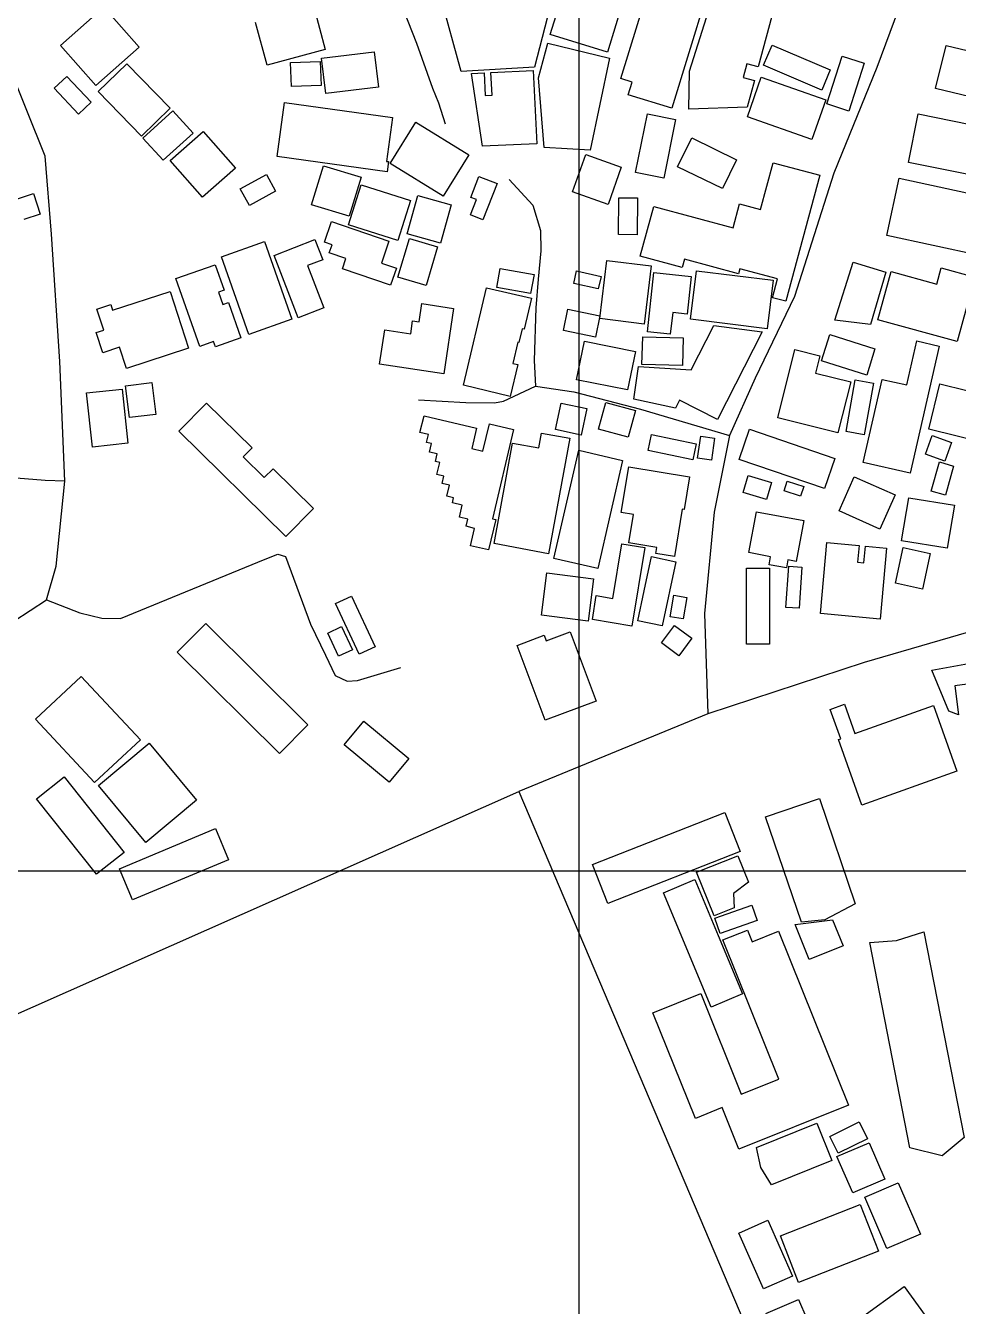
# Model space of a CAD drawing. Header units: metres. Extents: x 375284 to 378017, y 725251 to 730423.
# Drawn here: x 376282.5 to 376480.4, y 726907.6 to 727179.4 of the extents above; entities that cross this region are included whole.
import ezdxf

# ---------------------------------------------------------------- set-up
doc = ezdxf.new("R2010")
doc.units = ezdxf.units.M
for name, color, linetype in [('BUILDINGS', 7, 'Continuous'), ('GRID', 4, 'Continuous'), ('ROADS', 8, 'Continuous')]:
    doc.layers.add(name, color=color, linetype=linetype)

msp = doc.modelspace()

# ---------------------------------------------------------------- linework, layer by layer
at = {"layer": 'BUILDINGS'}
for p, q in [((376393.84, 727177.55), (376399.52, 727195.98)), ((376411.63, 727192.26), (376405.96, 727173.82)), ((376408.8, 727168.18), (376415.86, 727191.13)), ((376374.95, 727169.72), (376370.25, 727186.95)), ((376394.73, 727187.02), (376390.48, 727170.61)), ((376427.5, 727187.56), (376419.61, 727161.87)), ((376423.41, 727169.78), (376428.63, 727186.43)), ((376289.94, 727175.23), (376299.12, 727183.36)), ((376299.12, 727183.36), (376306.64, 727174.88)), ((376343.68, 727183.41), (376346.12, 727174.35)), ((376441.36, 727183.3), (376437.96, 727170.69)), ((376333.76, 727171.02), (376331.32, 727180.08)), ((376405.96, 727173.82), (376393.84, 727177.55)), ((376297.46, 727166.75), (376289.94, 727175.23)), ((376306.64, 727174.88), (376297.46, 727166.75)), ((376346.12, 727174.35), (376333.76, 727171.02)), ((376345.33, 727172.54), (376356.52, 727173.89)), ((376356.52, 727173.89), (376357.43, 727166.36)), ((376391.38, 727168.36), (376393.32, 727175.68)), ((376393.32, 727175.68), (376406.45, 727172.54)), ((376439.11, 727171.01), (376440.94, 727175.28)), ((376440.94, 727175.28), (376453.26, 727170.01)), ((376475.58, 727166.08), (376477.82, 727175.23)), ((376477.82, 727175.23), (376499.54, 727169.93)), ((376297.94, 727165.45), (376304.04, 727171.35)), ((376304.04, 727171.35), (376313.22, 727161.87)), ((376338.75, 727171.58), (376345.03, 727171.8)), ((376338.94, 727166.51), (376338.75, 727171.58)), ((376345.03, 727171.8), (376345.21, 727166.74)), ((376346.23, 727165.01), (376345.33, 727172.54)), ((376390.48, 727170.61), (376374.95, 727169.72)), ((376406.45, 727172.54), (376402.28, 727152.98)), ((376435.55, 727171.34), (376434.76, 727168.43)), ((376437.96, 727170.69), (376435.55, 727171.34)), ((376451.44, 727165.74), (376439.11, 727171.01)), ((376452.52, 727162.8), (376455.8, 727172.96)), ((376455.8, 727172.96), (376460.48, 727171.44)), ((376460.48, 727171.44), (376457.19, 727161.29)), ((376288.59, 727166.13), (376291.28, 727168.66)), ((376291.28, 727168.66), (376296.45, 727163.2)), ((376377.12, 727169.26), (376379.81, 727169.4)), ((376379.49, 727153.82), (376377.12, 727169.26)), ((376379.81, 727169.4), (376380.06, 727164.57)), ((376381.27, 727169.47), (376390.19, 727169.93)), ((376381.52, 727164.65), (376381.27, 727169.47)), ((376390.19, 727169.93), (376390.99, 727154.35)), ((376392.57, 727153.58), (376391.38, 727168.36)), ((376411.24, 727167.43), (376408.8, 727168.18)), ((376423.25, 727161.72), (376423.41, 727169.78)), ((376434.76, 727168.43), (376437.17, 727167.78)), ((376437.17, 727167.78), (376435.62, 727162.09)), ((376435.67, 727160.04), (376438.62, 727168.47)), ((376438.62, 727168.47), (376452.29, 727163.7)), ((376453.26, 727170.01), (376451.44, 727165.74)), ((376293.76, 727160.65), (376288.59, 727166.13)), ((376307.12, 727155.97), (376297.94, 727165.45)), ((376345.21, 727166.74), (376338.94, 727166.51)), ((376357.43, 727166.36), (376346.23, 727165.01)), ((376410.41, 727164.71), (376411.24, 727167.43)), ((376497.3, 727160.78), (376475.58, 727166.08)), ((376296.45, 727163.2), (376293.76, 727160.65)), ((376335.88, 727151.63), (376337.48, 727163.14)), ((376337.48, 727163.14), (376360.41, 727159.95)), ((376380.06, 727164.57), (376381.52, 727164.65)), ((376419.61, 727161.87), (376410.41, 727164.71)), ((376452.29, 727163.7), (376449.33, 727155.26)), ((376457.19, 727161.29), (376452.52, 727162.8)), ((376313.22, 727161.87), (376307.12, 727155.97)), ((376307.43, 727155.52), (376313.78, 727161.31)), ((376313.78, 727161.31), (376318.07, 727156.62)), ((376360.41, 727159.95), (376359.11, 727150.61)), ((376411.95, 727148.22), (376414.45, 727160.68)), ((376414.45, 727160.68), (376420.41, 727159.49)), ((376435.62, 727162.09), (376423.25, 727161.72)), ((376449.33, 727155.26), (376435.67, 727160.04)), ((376469.85, 727150.35), (376471.92, 727160.68)), ((376471.92, 727160.68), (376494.99, 727156.05)), ((376313.22, 727150.83), (376320.24, 727156.94)), ((376320.24, 727156.94), (376327.06, 727149.14)), ((376359.89, 727150.13), (376365.33, 727158.96)), ((376365.33, 727158.96), (376376.6, 727152.01)), ((376420.41, 727159.49), (376417.92, 727147.03)), ((376311.72, 727150.84), (376307.43, 727155.52)), ((376318.07, 727156.62), (376311.72, 727150.84)), ((376390.99, 727154.35), (376379.49, 727153.82)), ((376420.87, 727149.48), (376423.85, 727155.6)), ((376423.85, 727155.6), (376433.38, 727150.95)), ((376359.22, 727148.37), (376335.88, 727151.63)), ((376376.6, 727152.01), (376371.16, 727143.2)), ((376402.28, 727152.98), (376392.57, 727153.58)), ((376398.56, 727144.17), (376401.38, 727152.09)), ((376401.38, 727152.09), (376408.92, 727149.4)), ((376320.04, 727143.02), (376313.22, 727150.83)), ((376327.06, 727149.14), (376320.04, 727143.02)), ((376343.22, 727141.39), (376345.73, 727149.67)), ((376345.73, 727149.67), (376353.72, 727147.24)), ((376359.11, 727150.61), (376359.53, 727150.56)), ((376359.53, 727150.56), (376359.22, 727148.37)), ((376371.16, 727143.2), (376359.89, 727150.13)), ((376408.92, 727149.4), (376406.1, 727141.48)), ((376430.4, 727144.83), (376420.87, 727149.48)), ((376433.38, 727150.95), (376430.4, 727144.83)), ((376438.45, 727140.4), (376441.13, 727150.33)), ((376441.13, 727150.33), (376451.01, 727147.67)), ((376492.92, 727145.72), (376469.85, 727150.35)), ((376328.08, 727144.78), (376333.61, 727147.84)), ((376333.61, 727147.84), (376335.57, 727144.29)), ((376353.72, 727147.24), (376351.21, 727138.96)), ((376376.98, 727142.98), (376378.69, 727147.39)), ((376378.69, 727147.39), (376382.56, 727145.89)), ((376417.92, 727147.03), (376411.95, 727148.22)), ((376451.01, 727147.67), (376443.8, 727120.92)), ((376465.26, 727134.91), (376467.89, 727147.02)), ((376467.89, 727147.02), (376487.53, 727142.76)), ((376280.8, 727142.69), (376284.22, 727143.77)), ((376284.22, 727143.77), (376285.6, 727139.4)), ((376330.04, 727141.24), (376328.08, 727144.78)), ((376335.57, 727144.29), (376330.04, 727141.24)), ((376351.03, 727137.16), (376353.75, 727145.64)), ((376353.75, 727145.64), (376364.21, 727142.28)), ((376363.48, 727135.22), (376365.78, 727143.4)), ((376365.78, 727143.4), (376372.83, 727141.42)), ((376382.56, 727145.89), (376379.57, 727138.21)), ((376406.1, 727141.48), (376398.56, 727144.17)), ((376351.21, 727138.96), (376343.22, 727141.39)), ((376364.21, 727142.28), (376361.48, 727133.8)), ((376372.83, 727141.42), (376370.54, 727133.25)), ((376376.92, 727139.24), (376378.2, 727142.51)), ((376378.2, 727142.51), (376376.98, 727142.98)), ((376408.36, 727135.07), (376408.4, 727142.87)), ((376408.4, 727142.87), (376412.33, 727142.86)), ((376412.33, 727142.86), (376412.29, 727135.05)), ((376412.95, 727130.51), (376415.79, 727141.05)), ((376415.79, 727141.05), (376432.62, 727136.51)), ((376432.62, 727136.51), (376434, 727141.59)), ((376434, 727141.59), (376438.45, 727140.4)), ((376285.6, 727139.4), (376282.17, 727138.31)), ((376345.93, 727133.47), (376347.41, 727137.84)), ((376347.41, 727137.84), (376359.61, 727133.7)), ((376379.57, 727138.21), (376376.92, 727139.24)), ((376361.48, 727133.8), (376351.03, 727137.16)), ((376370.54, 727133.25), (376363.48, 727135.22)), ((376324.12, 727130.37), (376333.23, 727133.58)), ((376333.23, 727133.58), (376339.04, 727117.1)), ((376335.24, 727130.67), (376343.9, 727134.03)), ((376343.9, 727134.03), (376345.57, 727129.74)), ((376347.55, 727132.92), (376345.93, 727133.47)), ((376346.95, 727131.17), (376347.55, 727132.92)), ((376359.61, 727133.7), (376358.02, 727129.03)), ((376361.52, 727126.07), (376363.98, 727134.26)), ((376363.98, 727134.26), (376369.95, 727132.46)), ((376369.95, 727132.46), (376367.5, 727124.27)), ((376412.29, 727135.05), (376408.36, 727135.07)), ((376484.9, 727130.65), (376465.26, 727134.91)), ((376329.93, 727113.89), (376324.12, 727130.37)), ((376340.37, 727117.44), (376335.24, 727130.67)), ((376345.57, 727129.74), (376342.36, 727128.5)), ((376350.5, 727129.98), (376346.95, 727131.17)), ((376349.77, 727127.8), (376350.5, 727129.98)), ((376421.85, 727128.12), (376412.95, 727130.51)), ((376422.32, 727129.85), (376421.85, 727128.12)), ((376433.78, 727126.77), (376422.32, 727129.85)), ((376314.41, 727125.73), (376322.74, 727128.65)), ((376322.74, 727128.65), (376324.63, 727123.28)), ((376342.36, 727128.5), (376345.83, 727119.56)), ((376359.98, 727124.33), (376349.77, 727127.8)), ((376358.02, 727129.03), (376361.2, 727127.95)), ((376361.2, 727127.95), (376359.98, 727124.33)), ((376382.48, 727123.86), (376383.21, 727127.87)), ((376383.21, 727127.87), (376390.41, 727126.57)), ((376398.82, 727124.69), (376399.41, 727127.35)), ((376399.41, 727127.35), (376404.63, 727126.19)), ((376404.37, 727117.23), (376405.86, 727129.55)), ((376405.86, 727129.55), (376415.29, 727128.41)), ((376415.29, 727128.41), (376413.8, 727116.08)), ((376414.48, 727114.44), (376415.85, 727127.03)), ((376415.85, 727127.03), (376423.74, 727126.17)), ((376423.62, 727117.1), (376424.9, 727127.39)), ((376424.9, 727127.39), (376441.13, 727125.37)), ((376434.07, 727127.82), (376433.78, 727126.77)), ((376442.08, 727125.67), (376434.07, 727127.82)), ((376454.23, 727116.93), (376458.12, 727129.25)), ((376458.12, 727129.25), (376465.01, 727127.09)), ((376465.01, 727127.09), (376461.79, 727115.96)), ((376463.35, 727117), (376466.18, 727127.24)), ((376466.18, 727127.24), (376475.84, 727124.58)), ((376475.84, 727124.58), (376476.78, 727128.03)), ((376476.78, 727128.03), (376483.92, 727126.05)), ((376319.47, 727111.34), (376314.41, 727125.73)), ((376367.5, 727124.27), (376361.52, 727126.07)), ((376390.41, 727126.57), (376389.68, 727122.55)), ((376404.04, 727123.53), (376398.82, 727124.69)), ((376404.63, 727126.19), (376404.04, 727123.53)), ((376423.74, 727126.17), (376422.88, 727118.2)), ((376441.13, 727125.37), (376439.86, 727115.09)), ((376441, 727121.67), (376442.08, 727125.67)), ((376483.92, 727126.05), (376480.15, 727112.37)), ((376301, 727119.03), (376313.18, 727123.01)), ((376313.18, 727123.01), (376317.11, 727110.95)), ((376324.63, 727123.28), (376323.46, 727122.86)), ((376323.46, 727122.86), (376324.39, 727120.24)), ((376375.44, 727103.09), (376380.33, 727123.8)), ((376380.33, 727123.8), (376389.87, 727121.55)), ((376389.68, 727122.55), (376382.48, 727123.86)), ((376389.87, 727121.55), (376388.31, 727114.97)), ((376443.8, 727120.92), (376441, 727121.67)), ((376297.67, 727119.25), (376300.61, 727120.21)), ((376299.13, 727114.78), (376297.67, 727119.25)), ((376300.61, 727120.21), (376301, 727119.03)), ((376324.39, 727120.24), (376325.56, 727120.65)), ((376325.56, 727120.65), (376328.2, 727113.14)), ((376345.83, 727119.56), (376340.37, 727117.44)), ((376366.02, 727116.56), (376366.61, 727120.44)), ((376366.61, 727120.44), (376373.35, 727119.42)), ((376373.35, 727119.42), (376371.24, 727105.49)), ((376396.66, 727114.69), (376397.57, 727119.25)), ((376397.57, 727119.25), (376404.4, 727117.86)), ((376339.04, 727117.1), (376329.93, 727113.89)), ((376364.24, 727114.02), (376364.65, 727116.78)), ((376364.65, 727116.78), (376366.02, 727116.56)), ((376404.4, 727117.86), (376403.48, 727113.31)), ((376413.8, 727116.08), (376404.37, 727117.23)), ((376419.82, 727118.52), (376419.32, 727113.91)), ((376422.88, 727118.2), (376419.82, 727118.52)), ((376439.86, 727115.09), (376423.62, 727117.1)), ((376461.79, 727115.96), (376454.23, 727116.93)), ((376480.15, 727112.37), (376463.35, 727117)), ((376297.53, 727114.27), (376299.13, 727114.78)), ((376298.92, 727110), (376297.53, 727114.27)), ((376357.65, 727107.56), (376358.76, 727114.85)), ((376358.76, 727114.85), (376364.24, 727114.02)), ((376387.87, 727115.09), (376387.19, 727112.19)), ((376388.31, 727114.97), (376387.87, 727115.09)), ((376403.48, 727113.31), (376396.66, 727114.69)), ((376413.31, 727107.53), (376413.48, 727113.39)), ((376413.48, 727113.39), (376422.05, 727113.15)), ((376419.32, 727113.91), (376414.48, 727114.44)), ((376423.76, 727106.35), (376428.55, 727115.78)), ((376428.55, 727115.78), (376438.79, 727114.41)), ((376438.79, 727114.41), (376429.34, 727095.86)), ((376451.38, 727108.27), (376453.15, 727113.88)), ((376453.15, 727113.88), (376462.74, 727110.85)), ((376302.49, 727111.16), (376298.92, 727110)), ((376303.96, 727106.66), (376302.49, 727111.16)), ((376317.11, 727110.95), (376303.96, 727106.66)), ((376322.42, 727112.37), (376319.47, 727111.34)), ((376322.82, 727111.24), (376322.42, 727112.37)), ((376328.2, 727113.14), (376322.82, 727111.24)), ((376386.99, 727112.25), (376385.93, 727107.72)), ((376387.19, 727112.19), (376386.99, 727112.25)), ((376399.44, 727104.26), (376401.09, 727112.45)), ((376401.09, 727112.45), (376411.91, 727110.29)), ((376422.05, 727113.15), (376421.88, 727107.29)), ((376442.11, 727096.21), (376445.75, 727110.7)), ((376445.75, 727110.7), (376451.04, 727109.37)), ((376462.74, 727110.85), (376460.98, 727105.25)), ((376469.48, 727103.16), (376471.61, 727112.5)), ((376476.38, 727111.41), (376470.23, 727084.42)), ((376471.61, 727112.5), (376476.38, 727111.41)), ((376411.91, 727110.29), (376410.27, 727102.1)), ((376451.04, 727109.37), (376450.11, 727105.67)), ((376460.98, 727105.25), (376451.38, 727108.27)), ((376371.24, 727105.49), (376357.65, 727107.56)), ((376386.95, 727107.48), (376385.36, 727100.74)), ((376385.93, 727107.72), (376386.95, 727107.48)), ((376411.59, 727100.15), (376412.59, 727107.1)), ((376412.59, 727107.1), (376423.76, 727106.35)), ((376421.88, 727107.29), (376413.31, 727107.53)), ((376450.11, 727105.67), (376457.59, 727103.8)), ((376303.75, 727102.97), (376309.34, 727103.65)), ((376304.55, 727096.25), (376303.75, 727102.97)), ((376309.34, 727103.65), (376310.15, 727096.92)), ((376385.36, 727100.74), (376375.44, 727103.09)), ((376410.27, 727102.1), (376399.44, 727104.26)), ((376457.59, 727103.8), (376454.88, 727093)), ((376456.61, 727093.27), (376458.56, 727104.25)), ((376458.56, 727104.25), (376462.4, 727103.57)), ((376460.27, 727086.69), (376464.29, 727104.35)), ((376462.4, 727103.57), (376460.47, 727092.6)), ((376464.29, 727104.35), (376469.48, 727103.16)), ((376474.14, 727093.79), (376476.51, 727103.42)), ((376476.51, 727103.42), (376482.26, 727102.01)), ((376295.46, 727101.48), (376303, 727102.3)), ((376296.71, 727089.95), (376295.46, 727101.48)), ((376303, 727102.3), (376304.25, 727090.77)), ((376420.42, 727098.2), (376411.59, 727100.15)), ((376421.27, 727099.9), (376420.42, 727098.2)), ((376429.34, 727095.86), (376421.27, 727099.9)), ((376315.06, 727093.38), (376320.92, 727099.32)), ((376320.92, 727099.32), (376330.57, 727089.8)), ((376394.97, 727093.68), (376396.16, 727099.32)), ((376396.16, 727099.32), (376401.61, 727098.17)), ((376401.61, 727098.17), (376400.41, 727092.53)), ((376404.1, 727093.8), (376405.64, 727099.43)), ((376405.64, 727099.43), (376411.9, 727097.73)), ((376411.9, 727097.73), (376410.36, 727092.09)), ((376310.15, 727096.92), (376304.55, 727096.25)), ((376366.21, 727093.04), (376367.07, 727096.64)), ((376367.07, 727096.64), (376378.22, 727094)), ((376379.56, 727089.08), (376380.95, 727094.92)), ((376380.95, 727094.92), (376386.07, 727093.7)), ((376454.88, 727093), (376442.11, 727096.21)), ((376337.75, 727070.98), (376315.06, 727093.38)), ((376367.99, 727092.61), (376366.21, 727093.04)), ((376367.6, 727090.97), (376367.99, 727092.61)), ((376378.22, 727094), (376377.19, 727089.65)), ((376386.07, 727093.7), (376381.56, 727074.75)), ((376391.4, 727089.79), (376391.98, 727092.95)), ((376391.98, 727092.95), (376398.02, 727091.84)), ((376398.02, 727091.84), (376393.5, 727067.35)), ((376400.41, 727092.53), (376394.97, 727093.68)), ((376410.36, 727092.09), (376404.1, 727093.8)), ((376414.62, 727089.25), (376415.34, 727092.64)), ((376415.34, 727092.64), (376424.79, 727090.66)), ((376425.12, 727087.63), (376425.76, 727092.31)), ((376425.76, 727092.31), (376428.71, 727091.9)), ((376428.71, 727091.9), (376428.07, 727087.23)), ((376433.92, 727087.34), (376436.09, 727093.74)), ((376436.09, 727093.74), (376454.19, 727087.58)), ((376460.47, 727092.6), (376456.61, 727093.27)), ((376473.47, 727088.47), (376474.9, 727092.42)), ((376486.63, 727090.7), (376474.14, 727093.79)), ((376474.9, 727092.42), (376478.98, 727090.92)), ((376304.25, 727090.77), (376296.71, 727089.95)), ((376330.57, 727089.8), (376328.71, 727087.9)), ((376368.68, 727090.72), (376367.6, 727090.97)), ((376368.25, 727088.9), (376368.68, 727090.72)), ((376369.88, 727088.51), (376368.25, 727088.9)), ((376377.19, 727089.65), (376379.56, 727089.08)), ((376381.92, 727069.49), (376385.86, 727090.81)), ((376385.86, 727090.81), (376391.4, 727089.79)), ((376394.61, 727066.35), (376399.91, 727089.29)), ((376399.91, 727089.29), (376409.21, 727087.15)), ((376424.08, 727087.26), (376414.62, 727089.25)), ((376424.79, 727090.66), (376424.08, 727087.26)), ((376478.98, 727090.92), (376477.53, 727086.98)), ((376328.71, 727087.9), (376333.18, 727083.49)), ((376369.5, 727086.88), (376369.88, 727088.51)), ((376370.39, 727086.68), (376369.5, 727086.88)), ((376369.78, 727084.14), (376370.39, 727086.68)), ((376409.21, 727087.15), (376403.92, 727064.2)), ((376428.07, 727087.23), (376425.12, 727087.63)), ((376452.02, 727081.18), (376433.92, 727087.34)), ((376454.19, 727087.58), (376452.02, 727081.18)), ((376470.23, 727084.42), (376460.27, 727086.69)), ((376477.53, 727086.98), (376473.47, 727088.47)), ((376474.65, 727080.65), (376476.4, 727086.82)), ((376476.4, 727086.82), (376479.43, 727085.95)), ((376333.18, 727083.49), (376335.04, 727085.38)), ((376335.04, 727085.38), (376343.6, 727076.92)), ((376371.3, 727083.78), (376369.78, 727084.14)), ((376370.93, 727082.23), (376371.3, 727083.78)), ((376408.9, 727076.09), (376410.49, 727085.79)), ((376410.49, 727085.79), (376423.4, 727083.67)), ((376423.4, 727083.67), (376422.25, 727076.71)), ((376434.78, 727080.3), (376435.85, 727083.94)), ((376435.85, 727083.94), (376440.78, 727082.48)), ((376455.11, 727076.41), (376458.36, 727083.69)), ((376458.36, 727083.69), (376467.03, 727079.81)), ((376479.43, 727085.95), (376477.68, 727079.79)), ((376372.47, 727081.86), (376370.93, 727082.23)), ((376371.92, 727079.56), (376372.47, 727081.86)), ((376440.78, 727082.48), (376439.7, 727078.84)), ((376443.47, 727080.68), (376444.11, 727082.72)), ((376444.11, 727082.72), (376447.62, 727081.6)), ((376447.62, 727081.6), (376446.97, 727079.56)), ((376373.34, 727079.22), (376371.92, 727079.56)), ((376373.08, 727078.16), (376373.34, 727079.22)), ((376375.18, 727077.65), (376373.08, 727078.16)), ((376439.7, 727078.84), (376434.78, 727080.3)), ((376446.97, 727079.56), (376443.47, 727080.68)), ((376467.03, 727079.81), (376463.79, 727072.54)), ((376468.38, 727070.11), (376469.91, 727079.23)), ((376469.91, 727079.23), (376479.58, 727077.62)), ((376477.68, 727079.79), (376474.65, 727080.65)), ((376343.6, 727076.92), (376337.75, 727070.98)), ((376374.58, 727075.1), (376375.18, 727077.65)), ((376411.52, 727075.67), (376408.9, 727076.09)), ((376410.53, 727069.63), (376411.52, 727075.67)), ((376421.84, 727076.78), (376420.19, 727066.73)), ((376422.25, 727076.71), (376421.84, 727076.78)), ((376436.01, 727067.57), (376437.62, 727076.25)), ((376437.62, 727076.25), (376447.66, 727074.39)), ((376463.79, 727072.54), (376455.11, 727076.41)), ((376479.58, 727077.62), (376478.04, 727068.49)), ((376376.35, 727074.67), (376374.58, 727075.1)), ((376376, 727073.16), (376376.35, 727074.67)), ((376377.8, 727072.72), (376376, 727073.16)), ((376376.93, 727069.04), (376377.8, 727072.72)), ((376382.27, 727074.58), (376380.74, 727068.13)), ((376381.56, 727074.75), (376382.27, 727074.58)), ((376447.66, 727074.39), (376446.05, 727065.7)), ((376478.04, 727068.49), (376468.38, 727070.11)), ((376380.74, 727068.13), (376376.93, 727069.04)), ((376393.5, 727067.35), (376381.92, 727069.49)), ((376407.11, 727057.85), (376409.04, 727069.45)), ((376409.04, 727069.45), (376413.92, 727068.63)), ((376416.46, 727068.65), (376410.53, 727069.63)), ((376413.92, 727068.63), (376411.16, 727051.99)), ((376416.26, 727067.38), (376416.46, 727068.65)), ((376420.19, 727066.73), (376416.26, 727067.38)), ((376440.61, 727066.7), (376436.01, 727067.57)), ((376451.17, 727054.62), (376452.56, 727069.7)), ((376452.56, 727069.7), (376459.37, 727069.07)), ((376459.37, 727069.07), (376459.04, 727065.54)), ((376460.4, 727065.42), (376460.72, 727068.95)), ((376460.72, 727068.95), (376465.21, 727068.53)), ((376465.21, 727068.53), (376463.82, 727053.44)), ((376467.08, 727061.1), (376468.71, 727068.64)), ((376468.71, 727068.64), (376474.47, 727067.39)), ((376474.47, 727067.39), (376472.83, 727059.85)), ((376403.92, 727064.2), (376394.61, 727066.35)), ((376413.78, 727059.46), (376415.34, 727066.75)), ((376415.34, 727066.75), (376420.47, 727065.65)), ((376420.47, 727065.65), (376417.56, 727052.02)), ((376440.28, 727064.99), (376440.61, 727066.7)), ((376443.95, 727064.31), (376440.28, 727064.99)), ((376443.86, 727055.95), (376444.44, 727064.69)), ((376444.27, 727066.03), (376443.95, 727064.31)), ((376446.05, 727065.7), (376444.27, 727066.03)), ((376444.44, 727064.69), (376447.22, 727064.5)), ((376447.22, 727064.5), (376446.64, 727055.77)), ((376459.04, 727065.54), (376460.4, 727065.42)), ((376391.98, 727054.31), (376393.12, 727063.27)), ((376393.12, 727063.27), (376403.01, 727062.02)), ((376403.01, 727062.02), (376401.88, 727053.06)), ((376435.5, 727064.24), (376440.35, 727064.24)), ((376435.5, 727048.12), (376435.5, 727064.24)), ((376440.35, 727064.24), (376440.35, 727048.12)), ((376412.42, 727053.1), (376413.78, 727059.46)), ((376472.83, 727059.85), (376467.08, 727061.1)), ((376348.31, 727056.77), (376351.68, 727058.35)), ((376353.31, 727046.02), (376348.31, 727056.77)), ((376351.68, 727058.35), (376356.68, 727047.59)), ((376402.78, 727053.38), (376403.61, 727058.44)), ((376403.61, 727058.44), (376407.11, 727057.85)), ((376419.32, 727053.94), (376420.08, 727058.53)), ((376420.08, 727058.53), (376422.81, 727058.08)), ((376422.81, 727058.08), (376422.05, 727053.49)), ((376401.88, 727053.06), (376391.98, 727054.31)), ((376422.05, 727053.49), (376419.32, 727053.94)), ((376446.64, 727055.77), (376443.86, 727055.95)), ((376463.82, 727053.44), (376451.17, 727054.62)), ((376314.71, 727046.47), (376320.75, 727052.54)), ((376320.75, 727052.54), (376342.39, 727031.04)), ((376346.63, 727050.5), (376349.56, 727051.88)), ((376349.56, 727051.88), (376351.87, 727046.95)), ((376411.16, 727051.99), (376402.78, 727053.38)), ((376417.56, 727052.02), (376412.42, 727053.1)), ((376417.43, 727048.41), (376420.19, 727052.14)), ((376420.19, 727052.14), (376423.87, 727049.42)), ((376348.95, 727045.57), (376346.63, 727050.5)), ((376386.83, 727047.89), (376392.53, 727050.03)), ((376392.53, 727050.03), (376392.97, 727048.85)), ((376392.97, 727048.85), (376398.07, 727050.76)), ((376398.07, 727050.76), (376403.59, 727036.05)), ((376421.11, 727045.69), (376417.43, 727048.41)), ((376423.87, 727049.42), (376421.11, 727045.69)), ((376336.37, 727024.97), (376314.71, 727046.47)), ((376351.87, 727046.95), (376348.95, 727045.57)), ((376356.68, 727047.59), (376353.31, 727046.02)), ((376392.79, 727031.99), (376386.83, 727047.89)), ((376440.35, 727048.12), (376435.5, 727048.12)), ((376474.77, 727042.62), (376494.25, 727046.13)), ((376284.64, 727032.22), (376294.34, 727041.27)), ((376294.34, 727041.27), (376306.89, 727027.84)), ((376478.38, 727033.94), (376474.77, 727042.62)), ((376494.91, 727041.41), (376479.68, 727039.31)), ((376479.68, 727039.31), (376480.43, 727033.14)), ((376403.59, 727036.05), (376392.79, 727031.99)), ((376453.24, 727034.3), (376456.26, 727035.39)), ((376456.26, 727035.39), (376458.5, 727029.15)), ((376458.5, 727029.15), (376475.13, 727035.12)), ((376475.13, 727035.12), (376480.14, 727021.19)), ((376297.17, 727018.77), (376284.64, 727032.22)), ((376350.1, 727026.76), (376354.29, 727031.83)), ((376354.29, 727031.83), (376363.84, 727023.9)), ((376455.48, 727028.06), (376453.24, 727034.3)), ((376480.43, 727033.14), (376478.38, 727033.94)), ((376342.39, 727031.04), (376336.37, 727024.97)), ((376306.89, 727027.84), (376297.17, 727018.77)), ((376297.97, 727018.16), (376308.75, 727027.14)), ((376308.75, 727027.14), (376318.82, 727015.04)), ((376359.65, 727018.85), (376350.1, 727026.76)), ((376454.98, 727027.88), (376455.48, 727028.06)), ((376459.98, 727013.95), (376454.98, 727027.88)), ((376363.84, 727023.9), (376359.65, 727018.85)), ((376480.14, 727021.19), (376459.98, 727013.95)), ((376284.86, 727015.34), (376290.74, 727019.99)), ((376290.74, 727019.99), (376303.43, 727003.94)), ((376308.05, 727006.07), (376297.97, 727018.16)), ((376297.55, 726999.3), (376284.86, 727015.34)), ((376318.82, 727015.04), (376308.05, 727006.07)), ((376439.53, 727011.53), (376450.94, 727015.41)), ((376450.94, 727015.41), (376458.55, 726993.02)), ((376402.8, 727001.38), (376430.87, 727012.43)), ((376430.87, 727012.43), (376434.13, 727004.14)), ((376447.14, 726989.14), (376439.53, 727011.53)), ((376302.48, 727000.49), (376322.85, 727009)), ((376322.85, 727009), (376325.61, 727002.38)), ((376303.43, 727003.94), (376297.55, 726999.3)), ((376325.61, 727002.38), (376305.24, 726993.88)), ((376434.13, 727004.14), (376406.06, 726993.09)), ((376424.9, 726999.75), (376433.63, 727003.25)), ((376433.63, 727003.25), (376435.89, 726997.63)), ((376305.24, 726993.88), (376302.48, 727000.49)), ((376406.06, 726993.09), (376402.8, 727001.38)), ((376428.61, 726990.5), (376424.9, 726999.75)), ((376417.85, 726995.39), (376424.52, 726998.18)), ((376424.52, 726998.18), (376429.47, 726986.34)), ((376435.89, 726997.63), (376432.75, 726995.23)), ((376428, 726971.13), (376417.85, 726995.39)), ((376432.75, 726995.23), (376432.85, 726992.21)), ((376432.85, 726992.21), (376428.61, 726990.5)), ((376428.74, 726989.96), (376436.61, 726992.77)), ((376436.61, 726992.77), (376437.77, 726989.52)), ((376458.55, 726993.02), (376452.11, 726989.66)), ((376429.9, 726986.71), (376428.74, 726989.96)), ((376437.77, 726989.52), (376429.9, 726986.71)), ((376445.79, 726988.62), (376453.73, 726989.62)), ((376448.78, 726981.19), (376445.79, 726988.62)), ((376452.11, 726989.66), (376447.14, 726989.14)), ((376453.73, 726989.62), (376456, 726984.1)), ((376429.47, 726986.34), (376434.67, 726973.91)), ((376430.49, 726985.38), (376435.67, 726987.47)), ((376435.67, 726987.47), (376436.68, 726984.97)), ((376436.68, 726984.97), (376442.25, 726987.21)), ((376442.25, 726987.21), (376457.09, 726950.3)), ((376467.29, 726985.26), (376473.12, 726987.06)), ((376473.12, 726987.06), (376481.64, 726943.47)), ((376442.36, 726955.82), (376430.49, 726985.38)), ((376456, 726984.1), (376448.78, 726981.19)), ((376461.62, 726984.81), (376467.29, 726985.26)), ((376470.13, 726941.22), (376461.62, 726984.81)), ((376415.64, 726969.89), (376425.8, 726973.97)), ((376425.8, 726973.97), (376434.38, 726952.61)), ((376434.67, 726973.91), (376428, 726971.13)), ((376424.63, 726947.5), (376415.64, 726969.89)), ((376434.38, 726952.61), (376442.36, 726955.82)), ((376457.09, 726950.3), (376433.85, 726940.96)), ((376430.31, 726949.79), (376424.63, 726947.5)), ((376433.85, 726940.96), (376430.31, 726949.79)), ((376437.62, 726941.29), (376450.39, 726946.45)), ((376450.39, 726946.45), (376453.59, 726938.52)), ((376453.19, 726943.68), (376459.39, 726946.74)), ((376459.39, 726946.74), (376461.16, 726943.15)), ((376454.96, 726940.1), (376453.19, 726943.68)), ((376454.68, 726939.39), (376461.49, 726942.33)), ((376461.16, 726943.15), (376454.96, 726940.1)), ((376461.49, 726942.33), (376464.82, 726934.59)), ((376481.64, 726943.47), (376477, 726939.58)), ((376438.51, 726937.04), (376437.62, 726941.29)), ((376477, 726939.58), (376470.13, 726941.22)), ((376440.82, 726933.36), (376438.51, 726937.04)), ((376453.59, 726938.52), (376440.82, 726933.36)), ((376458.01, 726931.67), (376454.68, 726939.39)), ((376464.82, 726934.59), (376458.01, 726931.67)), ((376460.58, 726930.77), (376467.67, 726933.83)), ((376467.67, 726933.83), (376472.38, 726922.93)), ((376442.67, 726922.56), (376459.61, 726929.21)), ((376459.61, 726929.21), (376463.47, 726919.33)), ((376465.27, 726919.87), (376460.58, 726930.77)), ((376433.85, 726923.15), (376439.99, 726925.86)), ((376439.99, 726925.86), (376445.21, 726913.99)), ((376439.08, 726911.29), (376433.85, 726923.15)), ((376446.53, 726912.69), (376442.67, 726922.56)), ((376472.38, 726922.93), (376465.27, 726919.87)), ((376463.47, 726919.33), (376446.53, 726912.69)), ((376445.21, 726913.99), (376439.08, 726911.29)), ((376459.37, 726904.86), (376468.94, 726911.8)), ((376468.94, 726911.8), (376477.88, 726899.5)), ((376439.6, 726906.06), (376446.54, 726909.05)), ((376446.54, 726909.05), (376448.31, 726904.94))]:
    msp.add_line(p, q, dxfattribs=at)
at = {"layer": 'GRID'}
for p, q in [((376400, 726600), (376400, 728000)), ((376000, 727000), (377400, 727000))]:
    msp.add_line(p, q, dxfattribs=at)
at = {"layer": 'ROADS'}
for p, q in [((376358.91, 727192.33), (376365.49, 727175.7)), ((376467.75, 727182.93), (376463.11, 727170.54)), ((376365.49, 727175.7), (376368.87, 727166.17)), ((376286.65, 727151.72), (376278.74, 727171.43)), ((376463.11, 727170.54), (376454.01, 727148.14)), ((376368.87, 727166.17), (376370.13, 727163.07)), ((376370.13, 727163.07), (376371.58, 727158.6)), ((376288, 727135.15), (376286.65, 727151.72)), ((376385.12, 727146.77), (376390.18, 727141.35)), ((376454.01, 727148.14), (376445.67, 727121.92)), ((376390.18, 727141.35), (376391.75, 727135.97)), ((376289.79, 727108.13), (376288, 727135.15)), ((376391.75, 727135.97), (376391.83, 727131.65)), ((376391.83, 727131.65), (376391.3, 727125.59)), ((376391.3, 727125.59), (376390.82, 727119.51)), ((376445.67, 727121.92), (376437.34, 727104.62)), ((376390.82, 727119.51), (376390.45, 727108.35)), ((376290.84, 727082.75), (376289.79, 727108.13)), ((376390.45, 727108.35), (376390.75, 727102.92)), ((376383.91, 727099.69), (376390.75, 727102.92)), ((376390.75, 727102.92), (376398.85, 727101.67)), ((376437.34, 727104.62), (376431.91, 727092.45)), ((376365.91, 727100.02), (376375.93, 727099.4)), ((376398.85, 727101.67), (376413, 727098.04)), ((376375.93, 727099.4), (376382.01, 727099.35)), ((376382.01, 727099.35), (376383.91, 727099.69)), ((376413, 727098.04), (376431.91, 727092.45)), ((376431.91, 727092.45), (376428.63, 727076.17)), ((376286.65, 727082.86), (376278.74, 727083.49)), ((376290.84, 727082.75), (376286.65, 727082.86)), ((376289.04, 727064.69), (376290.84, 727082.75)), ((376428.63, 727076.17), (376426.54, 727054.68)), ((376333.38, 727066.18), (376336.07, 727067.22)), ((376336.07, 727067.22), (376337.71, 727066.77)), ((376286.95, 727057.52), (376289.04, 727064.69)), ((376302.7, 727053.56), (376333.38, 727066.18)), ((376337.71, 727066.77), (376343.01, 727052.36)), ((376280.01, 727053.04), (376286.95, 727057.52)), ((376286.95, 727057.52), (376294.04, 727054.76)), ((376294.04, 727054.76), (376298.74, 727053.64)), ((376298.74, 727053.64), (376302.7, 727053.56)), ((376426.54, 727054.68), (376427.28, 727033.34)), ((376495.21, 727054.38), (376460.42, 727044.23)), ((376343.01, 727052.36), (376346.14, 727045.8)), ((376346.14, 727045.8), (376348.23, 727041.47)), ((376352.93, 727040.42), (376362.11, 727043.19)), ((376460.42, 727044.23), (376427.28, 727033.34)), ((376348.23, 727041.47), (376350.77, 727040.27)), ((376350.77, 727040.27), (376352.93, 727040.42)), ((376427.28, 727033.34), (376387.16, 727016.88)), ((376054.66, 726869.41), (376387.16, 727016.88)), ((376387.16, 727016.88), (376467.83, 726826.81))]:
    msp.add_line(p, q, dxfattribs=at)

doc.saveas('drawing.dxf')
